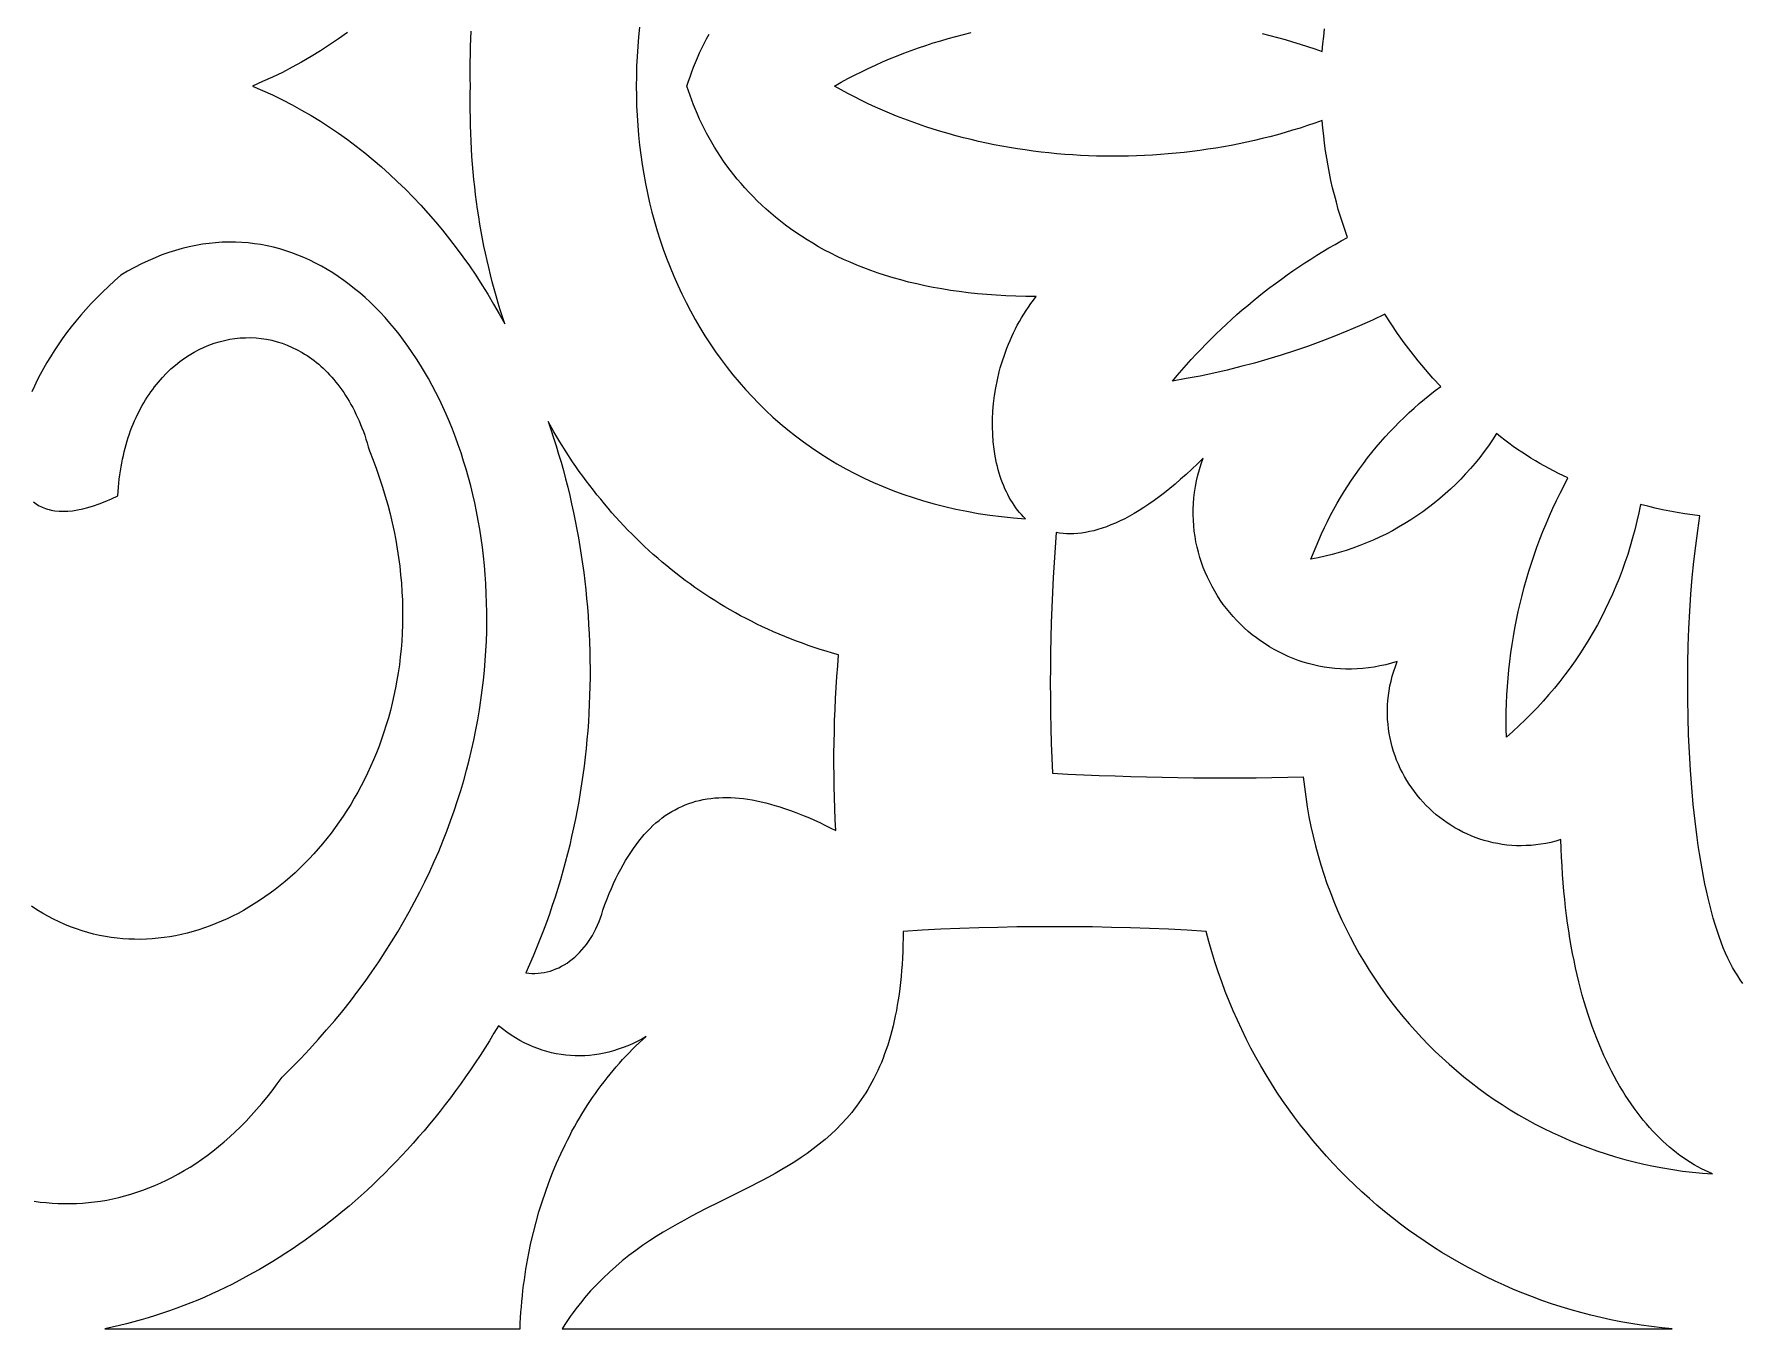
# Model space of a CAD drawing. Extents: x -4950 to -2150, y -1354 to 1346.
# Drawn here: x -3755.5 to -3550.2, y 871.6 to 1027.4 of the extents above; entities that cross this region are included whole.
import ezdxf

# ---------------------------------------------------------------- set-up
doc = ezdxf.new("R2010")
doc.units = 0
doc.layers.add('LAYER_1', color=18, linetype='CONTINUOUS')

msp = doc.modelspace()

# ---------------------------------------------------------------- linework, layer by layer
at = {"layer": 'LAYER_1'}
for points in [[(-3717.86, 1027.56), (-3718.93, 1026.8), (-3720.01, 1026.07), (-3721.11, 1025.36), (-3722.23, 1024.67), (-3723.36, 1024.01), (-3724.51, 1023.38), (-3725.68, 1022.77), (-3726.86, 1022.2), (-3728.06, 1021.65), (-3729.28, 1021.12), (-3728.06, 1020.6), (-3726.86, 1020.05), (-3725.68, 1019.47), (-3724.51, 1018.87), (-3723.36, 1018.23), (-3722.23, 1017.57), (-3721.11, 1016.89), (-3720.01, 1016.18), (-3718.93, 1015.44), (-3717.86, 1014.68), (-3716.81, 1013.9), (-3715.78, 1013.09), (-3714.76, 1012.25), (-3713.76, 1011.4), (-3712.78, 1010.52), (-3711.82, 1009.62), (-3710.88, 1008.7), (-3709.95, 1007.75), (-3709.04, 1006.79), (-3708.15, 1005.8), (-3707.28, 1004.79), (-3706.42, 1003.77), (-3705.59, 1002.72), (-3704.77, 1001.66), (-3703.97, 1000.58), (-3703.19, 999.48), (-3702.43, 998.36), (-3701.69, 997.22), (-3700.97, 996.07), (-3700.27, 994.9), (-3699.59, 993.72), (-3698.92, 992.52), (-3699.2, 993.35), (-3699.47, 994.19), (-3699.72, 995.02), (-3699.97, 995.87), (-3700.21, 996.71), (-3700.44, 997.56), (-3700.66, 998.42), (-3700.87, 999.28), (-3701.07, 1000.14), (-3701.26, 1001.01), (-3701.44, 1001.88), (-3701.61, 1002.76), (-3701.78, 1003.63), (-3701.93, 1004.52), (-3702.07, 1005.41), (-3702.21, 1006.3), (-3702.33, 1007.19), (-3702.45, 1008.09), (-3702.55, 1009), (-3702.65, 1009.9), (-3702.73, 1010.82), (-3702.81, 1011.73), (-3702.88, 1012.65), (-3702.94, 1013.58), (-3702.99, 1014.51), (-3703.02, 1015.44), (-3703.05, 1016.38), (-3703.07, 1017.32), (-3703.08, 1018.26), (-3703.08, 1019.21), (-3703.08, 1020.17), (-3703.06, 1021.12), (-3703.08, 1022.08), (-3703.08, 1023.03), (-3703.08, 1023.98), (-3703.07, 1024.93), (-3703.05, 1025.87), (-3703.02, 1026.81), (-3702.99, 1027.74)], [(-3682.73, 1028.21), (-3682.85, 1027.04), (-3682.95, 1025.86), (-3683.03, 1024.68), (-3683.08, 1023.5), (-3683.11, 1022.31), (-3683.12, 1021.12), (-3683.11, 1019.94), (-3683.08, 1018.75), (-3683.03, 1017.57), (-3682.95, 1016.39), (-3682.85, 1015.21), (-3682.73, 1014.03), (-3682.59, 1012.86), (-3682.42, 1011.7), (-3682.23, 1010.54), (-3682.01, 1009.38), (-3681.78, 1008.23), (-3681.52, 1007.09), (-3681.24, 1005.96), (-3680.93, 1004.83), (-3680.6, 1003.71), (-3680.25, 1002.6), (-3679.87, 1001.49), (-3679.48, 1000.4), (-3679.05, 999.32), (-3678.61, 998.24), (-3678.14, 997.18), (-3677.65, 996.13), (-3677.14, 995.09), (-3676.6, 994.07), (-3676.04, 993.06), (-3675.46, 992.06), (-3674.86, 991.07), (-3674.23, 990.1), (-3673.58, 989.15), (-3672.9, 988.21), (-3672.21, 987.28), (-3671.49, 986.38), (-3670.74, 985.49), (-3669.98, 984.61), (-3669.19, 983.76), (-3668.38, 982.92), (-3667.54, 982.11), (-3666.68, 981.31), (-3665.8, 980.53), (-3664.9, 979.78), (-3663.97, 979.04), (-3663.02, 978.32), (-3662.05, 977.63), (-3661.05, 976.96), (-3660.03, 976.32), (-3658.99, 975.69), (-3657.93, 975.09), (-3656.84, 974.52), (-3655.73, 973.97), (-3654.6, 973.45), (-3653.44, 972.95), (-3652.26, 972.48), (-3651.06, 972.03), (-3649.83, 971.62), (-3648.58, 971.23), (-3647.31, 970.87), (-3646.02, 970.54), (-3644.7, 970.24), (-3643.36, 969.97), (-3642, 969.72), (-3640.61, 969.52), (-3639.2, 969.34), (-3637.77, 969.19), (-3636.32, 969.08), (-3636.56, 969.32), (-3636.8, 969.58), (-3637.04, 969.84), (-3637.26, 970.12), (-3637.48, 970.4), (-3637.69, 970.7), (-3637.89, 971.01), (-3638.09, 971.32), (-3638.27, 971.65), (-3638.45, 971.98), (-3638.62, 972.33), (-3638.79, 972.68), (-3638.94, 973.04), (-3639.09, 973.41), (-3639.23, 973.78), (-3639.36, 974.17), (-3639.48, 974.56), (-3639.59, 974.95), (-3639.7, 975.36), (-3639.79, 975.76), (-3639.96, 976.6), (-3640.09, 977.46), (-3640.19, 978.34), (-3640.26, 979.23), (-3640.29, 980.14), (-3640.28, 981.07), (-3640.24, 982), (-3640.16, 982.94), (-3640.04, 983.89), (-3639.89, 984.84), (-3639.7, 985.8), (-3639.47, 986.75), (-3639.35, 987.23), (-3639.21, 987.71), (-3639.06, 988.18), (-3638.9, 988.65), (-3638.74, 989.12), (-3638.56, 989.59), (-3638.37, 990.06), (-3638.18, 990.52), (-3637.97, 990.98), (-3637.76, 991.44), (-3637.53, 991.9), (-3637.3, 992.35), (-3637.05, 992.8), (-3636.79, 993.24), (-3636.53, 993.68), (-3636.25, 994.11), (-3635.97, 994.54), (-3635.67, 994.96), (-3635.36, 995.38), (-3635.04, 995.79), (-3636.27, 995.8), (-3637.48, 995.83), (-3638.67, 995.88), (-3639.83, 995.95), (-3640.98, 996.03), (-3642.1, 996.13), (-3643.2, 996.25), (-3644.29, 996.39), (-3645.35, 996.54), (-3646.39, 996.71), (-3647.42, 996.9), (-3648.42, 997.1), (-3649.4, 997.32), (-3650.37, 997.55), (-3651.31, 997.8), (-3652.24, 998.06), (-3653.14, 998.33), (-3654.03, 998.62), (-3654.9, 998.93), (-3655.75, 999.24), (-3656.58, 999.57), (-3657.39, 999.92), (-3658.19, 1000.27), (-3658.97, 1000.63), (-3659.73, 1001.01), (-3660.47, 1001.4), (-3661.19, 1001.8), (-3661.9, 1002.21), (-3662.59, 1002.63), (-3663.26, 1003.06), (-3663.92, 1003.5), (-3664.56, 1003.95), (-3665.18, 1004.4), (-3665.78, 1004.87), (-3666.37, 1005.34), (-3666.95, 1005.82), (-3667.5, 1006.31), (-3668.04, 1006.81), (-3668.57, 1007.31), (-3669.08, 1007.82), (-3669.57, 1008.34), (-3670.05, 1008.86), (-3670.52, 1009.38), (-3670.97, 1009.92), (-3671.4, 1010.45), (-3671.82, 1010.99), (-3672.23, 1011.54), (-3672.62, 1012.09), (-3672.99, 1012.64), (-3673.35, 1013.2), (-3673.7, 1013.76), (-3674.04, 1014.32), (-3674.36, 1014.88), (-3674.66, 1015.45), (-3674.96, 1016.01), (-3675.24, 1016.58), (-3675.51, 1017.15), (-3675.76, 1017.72), (-3676, 1018.29), (-3676.23, 1018.86), (-3676.45, 1019.42), (-3676.65, 1019.99), (-3676.85, 1020.56), (-3677.03, 1021.12), (-3676.85, 1021.69), (-3676.65, 1022.25), (-3676.45, 1022.82), (-3676.23, 1023.39), (-3676, 1023.96), (-3675.76, 1024.53), (-3675.51, 1025.1), (-3675.24, 1025.67), (-3674.96, 1026.23), (-3674.66, 1026.8), (-3674.36, 1027.37)], [(-3550.04, 913.19), (-3550.37, 913.62), (-3550.68, 914.08), (-3550.99, 914.57), (-3551.29, 915.09), (-3551.59, 915.64), (-3551.87, 916.22), (-3552.14, 916.83), (-3552.41, 917.47), (-3552.67, 918.13), (-3552.92, 918.82), (-3553.16, 919.53), (-3553.39, 920.27), (-3553.62, 921.03), (-3553.83, 921.82), (-3554.04, 922.62), (-3554.24, 923.45), (-3554.43, 924.3), (-3554.62, 925.17), (-3554.79, 926.05), (-3554.96, 926.95), (-3555.12, 927.87), (-3555.27, 928.81), (-3555.42, 929.76), (-3555.55, 930.72), (-3555.8, 932.69), (-3556.02, 934.7), (-3556.21, 936.75), (-3556.36, 938.83), (-3556.49, 940.95), (-3556.58, 943.08), (-3556.65, 945.22), (-3556.68, 947.37), (-3556.69, 949.51), (-3556.67, 951.65), (-3556.62, 953.77), (-3556.54, 955.88), (-3556.43, 957.95), (-3556.3, 959.99), (-3556.14, 961.99), (-3555.95, 963.94), (-3555.73, 965.83), (-3555.49, 967.66), (-3555.22, 969.43), (-3556.13, 969.54), (-3557.04, 969.67), (-3557.94, 969.82), (-3558.84, 969.98), (-3559.73, 970.16), (-3560.62, 970.36), (-3561.49, 970.57), (-3562.37, 970.79), (-3562.57, 969.77), (-3562.8, 968.77), (-3563.04, 967.76), (-3563.31, 966.77), (-3563.59, 965.78), (-3563.9, 964.79), (-3564.23, 963.82), (-3564.58, 962.85), (-3564.94, 961.9), (-3565.33, 960.95), (-3565.74, 960), (-3566.16, 959.07), (-3566.61, 958.15), (-3567.07, 957.24), (-3567.55, 956.33), (-3568.05, 955.44), (-3568.57, 954.56), (-3569.11, 953.69), (-3569.67, 952.83), (-3570.24, 951.98), (-3570.84, 951.14), (-3571.45, 950.32), (-3572.08, 949.51), (-3572.72, 948.71), (-3573.38, 947.92), (-3574.06, 947.15), (-3574.76, 946.39), (-3575.47, 945.64), (-3576.2, 944.91), (-3576.95, 944.19), (-3577.71, 943.49), (-3578.49, 942.8), (-3578.51, 943.82), (-3578.52, 944.84), (-3578.5, 945.85), (-3578.48, 946.87), (-3578.43, 947.88), (-3578.37, 948.9), (-3578.29, 949.91), (-3578.2, 950.92), (-3578.08, 951.92), (-3577.96, 952.93), (-3577.81, 953.93), (-3577.65, 954.92), (-3577.47, 955.92), (-3577.28, 956.91), (-3577.07, 957.9), (-3576.85, 958.88), (-3576.61, 959.86), (-3576.35, 960.84), (-3576.07, 961.81), (-3575.79, 962.78), (-3575.48, 963.75), (-3575.16, 964.7), (-3574.82, 965.66), (-3574.47, 966.61), (-3574.1, 967.55), (-3573.72, 968.48), (-3573.32, 969.42), (-3572.9, 970.34), (-3572.47, 971.26), (-3572.03, 972.17), (-3571.56, 973.08), (-3571.09, 973.98), (-3572.23, 974.53), (-3573.36, 975.12), (-3574.47, 975.74), (-3575.01, 976.06), (-3575.56, 976.38), (-3576.09, 976.72), (-3576.62, 977.07), (-3577.15, 977.42), (-3577.67, 977.78), (-3578.18, 978.15), (-3578.69, 978.53), (-3579.19, 978.92), (-3579.68, 979.31), (-3580.16, 978.58), (-3580.65, 977.86), (-3581.17, 977.15), (-3581.7, 976.46), (-3582.25, 975.78), (-3582.81, 975.12), (-3583.39, 974.47), (-3583.98, 973.85), (-3584.59, 973.23), (-3585.22, 972.64), (-3585.86, 972.06), (-3586.51, 971.5), (-3587.18, 970.95), (-3587.86, 970.42), (-3588.55, 969.91), (-3589.26, 969.42), (-3589.98, 968.95), (-3590.71, 968.49), (-3591.45, 968.06), (-3592.2, 967.64), (-3592.96, 967.24), (-3593.74, 966.86), (-3594.52, 966.51), (-3595.32, 966.17), (-3596.12, 965.85), (-3596.94, 965.55), (-3597.76, 965.27), (-3598.59, 965.02), (-3599.43, 964.78), (-3600.27, 964.57), (-3601.13, 964.37), (-3601.99, 964.2), (-3601.69, 964.98), (-3601.38, 965.75), (-3601.06, 966.51), (-3600.72, 967.27), (-3600.37, 968.01), (-3600.01, 968.76), (-3599.63, 969.49), (-3599.24, 970.22), (-3598.84, 970.94), (-3598.43, 971.65), (-3598, 972.35), (-3597.56, 973.04), (-3597.11, 973.73), (-3596.65, 974.41), (-3596.17, 975.08), (-3595.68, 975.74), (-3595.19, 976.39), (-3594.68, 977.04), (-3594.15, 977.67), (-3593.62, 978.3), (-3593.08, 978.91), (-3592.52, 979.52), (-3591.95, 980.11), (-3591.38, 980.7), (-3590.79, 981.27), (-3590.19, 981.84), (-3589.58, 982.39), (-3588.96, 982.94), (-3588.33, 983.47), (-3587.69, 983.99), (-3587.04, 984.5), (-3586.38, 985), (-3587.32, 986), (-3588.23, 987.03), (-3589.11, 988.08), (-3589.96, 989.15), (-3590.79, 990.25), (-3591.58, 991.37), (-3592.35, 992.51), (-3593.09, 993.68), (-3594.61, 992.96), (-3596.15, 992.28), (-3597.69, 991.62), (-3599.25, 990.99), (-3600.82, 990.39), (-3602.39, 989.81), (-3603.98, 989.27), (-3605.58, 988.75), (-3607.18, 988.26), (-3608.8, 987.8), (-3610.42, 987.37), (-3612.05, 986.96), (-3613.69, 986.59), (-3615.33, 986.24), (-3616.98, 985.93), (-3618.64, 985.64), (-3618.09, 986.3), (-3617.53, 986.95), (-3616.96, 987.59), (-3616.39, 988.23), (-3615.8, 988.86), (-3615.21, 989.48), (-3614.62, 990.09), (-3614.01, 990.7), (-3613.4, 991.3), (-3612.79, 991.89), (-3612.16, 992.48), (-3611.53, 993.06), (-3610.89, 993.63), (-3610.25, 994.19), (-3609.6, 994.74), (-3608.94, 995.29), (-3608.27, 995.83), (-3607.6, 996.36), (-3606.93, 996.88), (-3606.24, 997.39), (-3605.55, 997.9), (-3604.86, 998.4), (-3604.16, 998.89), (-3603.45, 999.37), (-3602.74, 999.84), (-3602.02, 1000.31), (-3601.29, 1000.76), (-3600.56, 1001.21), (-3599.83, 1001.65), (-3599.09, 1002.08), (-3598.34, 1002.5), (-3597.59, 1002.92), (-3597.89, 1003.75), (-3598.17, 1004.59), (-3598.44, 1005.44), (-3598.7, 1006.29), (-3598.94, 1007.15), (-3599.17, 1008.02), (-3599.39, 1008.89), (-3599.59, 1009.77), (-3599.77, 1010.65), (-3599.94, 1011.54), (-3600.09, 1012.44), (-3600.23, 1013.34), (-3600.35, 1014.24), (-3600.46, 1015.15), (-3600.55, 1016.06), (-3600.63, 1016.98), (-3601.51, 1016.67), (-3602.4, 1016.36), (-3603.3, 1016.07), (-3604.2, 1015.8), (-3605.11, 1015.53), (-3606.02, 1015.27), (-3606.93, 1015.03), (-3607.85, 1014.8), (-3608.78, 1014.58), (-3609.7, 1014.37), (-3610.64, 1014.18), (-3611.57, 1013.99), (-3612.51, 1013.82), (-3613.45, 1013.66), (-3614.39, 1013.51), (-3615.34, 1013.38), (-3616.29, 1013.25), (-3617.24, 1013.14), (-3618.19, 1013.04), (-3619.15, 1012.95), (-3620.1, 1012.88), (-3621.06, 1012.81), (-3622.02, 1012.76), (-3622.98, 1012.72), (-3623.94, 1012.69), (-3624.89, 1012.68), (-3625.85, 1012.67), (-3626.81, 1012.68), (-3627.77, 1012.7), (-3628.73, 1012.73), (-3629.69, 1012.78), (-3630.64, 1012.83), (-3631.6, 1012.9), (-3632.55, 1012.98), (-3633.5, 1013.08), (-3634.45, 1013.18), (-3635.4, 1013.3), (-3636.34, 1013.43), (-3637.29, 1013.57), (-3638.23, 1013.73), (-3639.16, 1013.89), (-3640.09, 1014.07), (-3641.02, 1014.26), (-3641.95, 1014.47), (-3642.87, 1014.68), (-3643.79, 1014.91), (-3644.7, 1015.15), (-3645.61, 1015.4), (-3646.51, 1015.67), (-3647.41, 1015.94), (-3648.3, 1016.23), (-3649.19, 1016.53), (-3650.07, 1016.85), (-3650.94, 1017.17), (-3651.81, 1017.51), (-3652.67, 1017.86), (-3653.53, 1018.23), (-3654.37, 1018.6), (-3655.22, 1018.99), (-3656.05, 1019.39), (-3656.87, 1019.81), (-3657.69, 1020.23), (-3658.5, 1020.67), (-3659.3, 1021.12), (-3658.5, 1021.57), (-3657.69, 1022.01), (-3656.87, 1022.44), (-3656.05, 1022.85), (-3655.22, 1023.25), (-3654.37, 1023.64), (-3653.53, 1024.02), (-3652.67, 1024.38), (-3651.81, 1024.73), (-3650.94, 1025.07), (-3650.07, 1025.4), (-3649.19, 1025.71), (-3648.3, 1026.01), (-3647.41, 1026.3), (-3646.51, 1026.58), (-3645.61, 1026.85), (-3644.7, 1027.1), (-3643.79, 1027.34), (-3642.87, 1027.57)], [(-3607.85, 1027.45), (-3606.93, 1027.22), (-3606.02, 1026.97), (-3605.11, 1026.72), (-3604.2, 1026.45), (-3603.3, 1026.17), (-3602.4, 1025.88), (-3601.51, 1025.58), (-3600.63, 1025.27), (-3600.55, 1026.18), (-3600.46, 1027.1), (-3600.35, 1028.01)], [(-3755.54, 886.97), (-3754.81, 886.88), (-3754.09, 886.81), (-3753.36, 886.75), (-3752.63, 886.71), (-3751.91, 886.7), (-3751.18, 886.7), (-3750.45, 886.72), (-3749.72, 886.76), (-3748.99, 886.82), (-3748.26, 886.91), (-3747.53, 887.01), (-3746.8, 887.13), (-3746.07, 887.28), (-3745.34, 887.44), (-3744.62, 887.62), (-3743.89, 887.83), (-3743.17, 888.06), (-3742.45, 888.31), (-3741.73, 888.58), (-3741.01, 888.87), (-3740.3, 889.18), (-3739.59, 889.52), (-3738.88, 889.88), (-3738.18, 890.26), (-3737.48, 890.66), (-3736.78, 891.08), (-3736.08, 891.53), (-3735.39, 892), (-3734.71, 892.5), (-3734.03, 893.01), (-3733.35, 893.55), (-3732.68, 894.12), (-3732.01, 894.71), (-3731.35, 895.32), (-3730.7, 895.95), (-3730.05, 896.61), (-3729.41, 897.3), (-3728.77, 898.01), (-3728.14, 898.74), (-3727.52, 899.5), (-3726.9, 900.28), (-3726.29, 901.09), (-3725.69, 901.92), (-3724.56, 903.04), (-3723.47, 904.16), (-3722.4, 905.29), (-3721.36, 906.43), (-3720.36, 907.58), (-3719.38, 908.73), (-3718.42, 909.89), (-3717.5, 911.06), (-3716.61, 912.23), (-3715.74, 913.41), (-3714.9, 914.59), (-3714.09, 915.78), (-3713.3, 916.97), (-3712.54, 918.17), (-3711.81, 919.37), (-3711.1, 920.57), (-3710.42, 921.78), (-3709.77, 922.98), (-3709.14, 924.2), (-3708.54, 925.41), (-3707.96, 926.63), (-3707.41, 927.84), (-3706.88, 929.06), (-3706.38, 930.28), (-3705.9, 931.5), (-3705.45, 932.72), (-3705.02, 933.95), (-3704.61, 935.17), (-3704.23, 936.38), (-3703.87, 937.6), (-3703.53, 938.82), (-3703.22, 940.03), (-3702.93, 941.25), (-3702.66, 942.46), (-3702.41, 943.67), (-3702.19, 944.87), (-3701.98, 946.07), (-3701.8, 947.27), (-3701.64, 948.46), (-3701.5, 949.65), (-3701.38, 950.84), (-3701.29, 952.02), (-3701.21, 953.19), (-3701.15, 954.36), (-3701.11, 955.52), (-3701.1, 956.68), (-3701.1, 957.83), (-3701.12, 958.97), (-3701.16, 960.1), (-3701.22, 961.23), (-3701.29, 962.35), (-3701.39, 963.46), (-3701.5, 964.56), (-3701.63, 965.66), (-3701.78, 966.74), (-3701.95, 967.81), (-3702.13, 968.88), (-3702.33, 969.93), (-3702.55, 970.97), (-3702.78, 972.01), (-3703.03, 973.03), (-3703.3, 974.04), (-3703.58, 975.03), (-3703.88, 976.02), (-3704.19, 976.99), (-3704.52, 977.95), (-3704.86, 978.9), (-3705.22, 979.83), (-3705.59, 980.75), (-3705.98, 981.65), (-3706.38, 982.54), (-3706.79, 983.42), (-3707.22, 984.27), (-3707.66, 985.12), (-3708.12, 985.95), (-3708.58, 986.76), (-3709.06, 987.55), (-3709.56, 988.33), (-3710.06, 989.09), (-3710.58, 989.83), (-3711.11, 990.56), (-3711.65, 991.27), (-3712.2, 991.95), (-3712.76, 992.62), (-3713.33, 993.27), (-3713.92, 993.91), (-3714.51, 994.52), (-3715.12, 995.11), (-3715.73, 995.68), (-3716.36, 996.23), (-3716.99, 996.75), (-3717.64, 997.26), (-3718.29, 997.74), (-3718.95, 998.21), (-3719.62, 998.65), (-3720.3, 999.06), (-3720.98, 999.46), (-3721.68, 999.83), (-3722.38, 1000.17), (-3723.09, 1000.5), (-3723.81, 1000.79), (-3724.53, 1001.07), (-3725.27, 1001.31), (-3726, 1001.54), (-3726.75, 1001.73), (-3727.5, 1001.9), (-3728.25, 1002.05), (-3729.02, 1002.16), (-3729.78, 1002.25), (-3730.56, 1002.31), (-3731.33, 1002.35), (-3732.12, 1002.36), (-3732.9, 1002.33), (-3733.7, 1002.28), (-3734.49, 1002.2), (-3735.29, 1002.09), (-3736.1, 1001.95), (-3736.9, 1001.78), (-3737.71, 1001.58), (-3738.53, 1001.35), (-3739.34, 1001.09), (-3740.16, 1000.8), (-3740.98, 1000.47), (-3741.81, 1000.11), (-3742.63, 999.72), (-3743.46, 999.3), (-3744.29, 998.85), (-3745.12, 998.36), (-3745.87, 997.69), (-3746.6, 997.02), (-3747.31, 996.34), (-3747.99, 995.66), (-3748.66, 994.96), (-3749.3, 994.26), (-3749.91, 993.56), (-3750.5, 992.85), (-3751.07, 992.14), (-3751.62, 991.43), (-3752.14, 990.71), (-3752.64, 989.99), (-3753.12, 989.28), (-3753.57, 988.56), (-3754, 987.85), (-3754.41, 987.14), (-3754.79, 986.43), (-3755.15, 985.73), (-3755.48, 985.03), (-3755.79, 984.33)], [(-3755.61, 971.11), (-3755.45, 970.98), (-3755.28, 970.86), (-3755.11, 970.75), (-3754.93, 970.64), (-3754.74, 970.55), (-3754.55, 970.46), (-3754.35, 970.37), (-3754.14, 970.3), (-3753.93, 970.23), (-3753.71, 970.17), (-3753.49, 970.12), (-3753.26, 970.07), (-3753.02, 970.03), (-3752.53, 969.99), (-3752.01, 969.97), (-3751.47, 969.99), (-3750.9, 970.04), (-3750.31, 970.13), (-3749.69, 970.26), (-3749.05, 970.42), (-3748.38, 970.63), (-3747.69, 970.87), (-3746.97, 971.15), (-3746.23, 971.47), (-3745.46, 971.83), (-3745.43, 972.35), (-3745.39, 972.86), (-3745.34, 973.36), (-3745.29, 973.85), (-3745.23, 974.34), (-3745.16, 974.82), (-3745.08, 975.3), (-3744.99, 975.77), (-3744.9, 976.23), (-3744.8, 976.68), (-3744.7, 977.13), (-3744.58, 977.57), (-3744.46, 978.01), (-3744.34, 978.43), (-3744.2, 978.86), (-3744.06, 979.27), (-3743.92, 979.68), (-3743.77, 980.08), (-3743.61, 980.47), (-3743.44, 980.86), (-3743.27, 981.24), (-3743.1, 981.61), (-3742.91, 981.97), (-3742.73, 982.33), (-3742.53, 982.68), (-3742.34, 983.03), (-3742.13, 983.36), (-3741.92, 983.69), (-3741.71, 984.02), (-3741.49, 984.33), (-3741.27, 984.64), (-3741.04, 984.94), (-3740.57, 985.52), (-3740.09, 986.08), (-3739.59, 986.6), (-3739.07, 987.09), (-3738.54, 987.55), (-3737.99, 987.99), (-3737.44, 988.39), (-3736.87, 988.77), (-3736.29, 989.11), (-3735.7, 989.42), (-3735.1, 989.71), (-3734.5, 989.96), (-3733.88, 990.18), (-3733.27, 990.37), (-3732.64, 990.53), (-3732.01, 990.66), (-3731.38, 990.76), (-3730.75, 990.82), (-3730.11, 990.85), (-3729.48, 990.86), (-3728.84, 990.82), (-3728.21, 990.76), (-3727.58, 990.66), (-3726.95, 990.54), (-3726.32, 990.37), (-3725.7, 990.18), (-3725.09, 989.95), (-3724.48, 989.69), (-3723.88, 989.4), (-3723.29, 989.07), (-3723, 988.89), (-3722.71, 988.71), (-3722.43, 988.51), (-3722.14, 988.31), (-3721.86, 988.1), (-3721.58, 987.88), (-3721.31, 987.65), (-3721.04, 987.42), (-3720.77, 987.17), (-3720.5, 986.92), (-3720.24, 986.66), (-3719.99, 986.39), (-3719.73, 986.11), (-3719.48, 985.82), (-3719.24, 985.52), (-3718.99, 985.22), (-3718.76, 984.9), (-3718.52, 984.58), (-3718.29, 984.25), (-3718.07, 983.9), (-3717.85, 983.55), (-3717.64, 983.2), (-3717.43, 982.83), (-3717.22, 982.45), (-3717.02, 982.07), (-3716.83, 981.67), (-3716.64, 981.27), (-3716.46, 980.85), (-3716.28, 980.43), (-3716.11, 980), (-3715.94, 979.56), (-3715.78, 979.11), (-3715.63, 978.66), (-3715.48, 978.19), (-3715.34, 977.71), (-3715.2, 977.23), (-3714.77, 976.13), (-3714.37, 975.04), (-3713.99, 973.96), (-3713.64, 972.88), (-3713.31, 971.8), (-3713.01, 970.73), (-3712.73, 969.66), (-3712.48, 968.6), (-3712.25, 967.54), (-3712.05, 966.49), (-3711.86, 965.44), (-3711.71, 964.4), (-3711.57, 963.37), (-3711.46, 962.34), (-3711.37, 961.32), (-3711.3, 960.3), (-3711.25, 959.29), (-3711.22, 958.29), (-3711.22, 957.3), (-3711.23, 956.31), (-3711.27, 955.33), (-3711.33, 954.36), (-3711.4, 953.4), (-3711.5, 952.45), (-3711.61, 951.5), (-3711.75, 950.56), (-3711.9, 949.64), (-3712.07, 948.72), (-3712.26, 947.81), (-3712.46, 946.91), (-3712.69, 946.02), (-3712.93, 945.14), (-3713.18, 944.27), (-3713.46, 943.41), (-3713.75, 942.56), (-3714.05, 941.73), (-3714.37, 940.9), (-3714.71, 940.08), (-3715.06, 939.28), (-3715.43, 938.49), (-3715.81, 937.71), (-3716.2, 936.94), (-3716.61, 936.19), (-3717.03, 935.45), (-3717.46, 934.72), (-3717.91, 934), (-3718.37, 933.3), (-3718.84, 932.61), (-3719.32, 931.93), (-3719.82, 931.27), (-3720.32, 930.62), (-3720.84, 929.99), (-3721.37, 929.37), (-3721.91, 928.76), (-3722.45, 928.18), (-3723.01, 927.6), (-3723.58, 927.04), (-3724.15, 926.5), (-3724.74, 925.97), (-3725.33, 925.46), (-3725.93, 924.97), (-3726.54, 924.49), (-3727.16, 924.02), (-3727.78, 923.58), (-3728.41, 923.15), (-3729.05, 922.74), (-3729.7, 922.35), (-3730.35, 921.97), (-3731, 921.61), (-3731.66, 921.27), (-3732.33, 920.95), (-3733, 920.65), (-3733.68, 920.37), (-3734.36, 920.1), (-3735.04, 919.86), (-3735.73, 919.63), (-3736.42, 919.42), (-3737.11, 919.24), (-3737.81, 919.07), (-3738.51, 918.92), (-3739.21, 918.8), (-3739.91, 918.69), (-3740.61, 918.61), (-3741.32, 918.55), (-3742.03, 918.51), (-3742.73, 918.48), (-3743.44, 918.49), (-3744.15, 918.51), (-3744.85, 918.56), (-3745.56, 918.62), (-3746.26, 918.71), (-3746.96, 918.83), (-3747.67, 918.96), (-3748.37, 919.12), (-3749.06, 919.31), (-3749.76, 919.52), (-3750.45, 919.75), (-3751.14, 920), (-3751.83, 920.28), (-3752.51, 920.58), (-3753.19, 920.91), (-3753.86, 921.27), (-3754.53, 921.64), (-3755.19, 922.05), (-3755.85, 922.48)]]:
    msp.add_lwpolyline(points, dxfattribs=at)
for points in [[(-3693.73, 980.76), (-3693.4, 979.8), (-3693.08, 978.82), (-3692.76, 977.84), (-3692.46, 976.86), (-3692.17, 975.87), (-3691.89, 974.88), (-3691.63, 973.88), (-3691.37, 972.88), (-3691.13, 971.87), (-3690.89, 970.85), (-3690.67, 969.84), (-3690.46, 968.82), (-3690.26, 967.79), (-3690.07, 966.77), (-3689.9, 965.73), (-3689.73, 964.7), (-3689.58, 963.66), (-3689.44, 962.62), (-3689.31, 961.58), (-3689.19, 960.53), (-3689.09, 959.48), (-3689, 958.43), (-3688.91, 957.38), (-3688.85, 956.32), (-3688.79, 955.27), (-3688.74, 954.21), (-3688.71, 953.15), (-3688.69, 952.09), (-3688.68, 951.03), (-3688.68, 949.96), (-3688.7, 948.9), (-3688.73, 947.83), (-3688.77, 946.77), (-3688.82, 945.7), (-3688.88, 944.64), (-3688.96, 943.57), (-3689.05, 942.51), (-3689.16, 941.44), (-3689.27, 940.38), (-3689.4, 939.32), (-3689.54, 938.25), (-3689.69, 937.19), (-3689.86, 936.13), (-3690.04, 935.07), (-3690.23, 934.02), (-3690.44, 932.96), (-3690.66, 931.91), (-3690.89, 930.86), (-3691.13, 929.81), (-3691.39, 928.76), (-3691.66, 927.72), (-3691.95, 926.68), (-3692.25, 925.64), (-3692.56, 924.6), (-3692.88, 923.57), (-3693.22, 922.54), (-3693.57, 921.52), (-3693.93, 920.5), (-3694.31, 919.48), (-3694.7, 918.47), (-3695.11, 917.46), (-3695.53, 916.45), (-3695.96, 915.45), (-3696.41, 914.46), (-3696.04, 914.41), (-3695.67, 914.39), (-3695.3, 914.39), (-3694.93, 914.4), (-3694.57, 914.44), (-3694.21, 914.5), (-3693.85, 914.58), (-3693.49, 914.67), (-3693.14, 914.78), (-3692.79, 914.92), (-3692.45, 915.07), (-3692.11, 915.24), (-3691.78, 915.42), (-3691.45, 915.63), (-3691.14, 915.85), (-3690.82, 916.09), (-3690.52, 916.35), (-3690.22, 916.62), (-3689.93, 916.91), (-3689.65, 917.21), (-3689.38, 917.53), (-3689.12, 917.86), (-3688.87, 918.21), (-3688.63, 918.58), (-3688.4, 918.96), (-3688.18, 919.35), (-3687.98, 919.76), (-3687.78, 920.18), (-3687.6, 920.62), (-3687.44, 921.07), (-3687.28, 921.53), (-3687.14, 922), (-3686.89, 922.68), (-3686.64, 923.34), (-3686.38, 923.98), (-3686.11, 924.61), (-3685.84, 925.21), (-3685.56, 925.8), (-3685.28, 926.37), (-3684.99, 926.92), (-3684.7, 927.45), (-3684.4, 927.97), (-3684.1, 928.46), (-3683.79, 928.94), (-3683.47, 929.41), (-3683.15, 929.85), (-3682.83, 930.28), (-3682.5, 930.69), (-3682.16, 931.08), (-3681.81, 931.46), (-3681.46, 931.82), (-3681.11, 932.16), (-3680.75, 932.48), (-3680.38, 932.79), (-3680.01, 933.08), (-3679.63, 933.36), (-3679.25, 933.61), (-3678.85, 933.85), (-3678.46, 934.08), (-3678.05, 934.29), (-3677.64, 934.48), (-3677.23, 934.66), (-3676.81, 934.82), (-3676.38, 934.96), (-3675.94, 935.09), (-3675.5, 935.2), (-3675.06, 935.3), (-3674.6, 935.38), (-3674.14, 935.44), (-3673.68, 935.49), (-3673.2, 935.52), (-3672.72, 935.54), (-3672.24, 935.55), (-3671.74, 935.53), (-3671.24, 935.51), (-3670.74, 935.46), (-3670.22, 935.41), (-3669.7, 935.34), (-3669.18, 935.25), (-3668.64, 935.15), (-3668.1, 935.03), (-3667.55, 934.9), (-3667, 934.75), (-3666.44, 934.59), (-3665.87, 934.42), (-3665.29, 934.23), (-3664.71, 934.03), (-3664.12, 933.81), (-3663.52, 933.58), (-3662.92, 933.34), (-3662.31, 933.08), (-3661.69, 932.81), (-3661.06, 932.52), (-3660.43, 932.22), (-3659.79, 931.91), (-3659.14, 931.58), (-3659.2, 932.9), (-3659.25, 934.22), (-3659.3, 935.54), (-3659.33, 936.87), (-3659.34, 938.19), (-3659.35, 939.51), (-3659.35, 940.83), (-3659.33, 942.16), (-3659.3, 943.48), (-3659.27, 944.8), (-3659.22, 946.12), (-3659.15, 947.44), (-3659.08, 948.76), (-3659, 950.08), (-3658.9, 951.39), (-3658.79, 952.71), (-3659.54, 952.92), (-3660.27, 953.14), (-3661, 953.36), (-3661.72, 953.6), (-3662.44, 953.84), (-3663.15, 954.09), (-3663.86, 954.35), (-3664.56, 954.62), (-3665.25, 954.9), (-3665.93, 955.19), (-3666.61, 955.48), (-3667.29, 955.78), (-3667.96, 956.09), (-3668.62, 956.41), (-3669.27, 956.74), (-3669.92, 957.07), (-3670.57, 957.41), (-3671.2, 957.76), (-3671.83, 958.12), (-3672.46, 958.48), (-3673.07, 958.85), (-3673.69, 959.23), (-3674.29, 959.62), (-3674.89, 960.01), (-3675.48, 960.41), (-3676.07, 960.82), (-3676.65, 961.23), (-3677.23, 961.65), (-3677.8, 962.08), (-3678.36, 962.52), (-3678.91, 962.96), (-3679.46, 963.41), (-3680.01, 963.86), (-3680.54, 964.32), (-3681.07, 964.79), (-3681.6, 965.26), (-3682.12, 965.74), (-3682.63, 966.23), (-3683.13, 966.72), (-3683.63, 967.22), (-3684.13, 967.72), (-3684.61, 968.23), (-3685.09, 968.75), (-3685.57, 969.27), (-3686.04, 969.79), (-3686.5, 970.33), (-3686.95, 970.86), (-3687.4, 971.41), (-3687.85, 971.96), (-3688.28, 972.51), (-3688.71, 973.07), (-3689.14, 973.63), (-3689.55, 974.2), (-3689.97, 974.77), (-3690.37, 975.35), (-3690.77, 975.94), (-3691.55, 977.12), (-3692.3, 978.31), (-3693.03, 979.53)], [(-3614.94, 976.37), (-3615.63, 975.69), (-3616.32, 975.04), (-3616.99, 974.41), (-3617.66, 973.82), (-3618.31, 973.25), (-3618.96, 972.72), (-3619.6, 972.21), (-3620.23, 971.72), (-3620.85, 971.27), (-3621.47, 970.84), (-3622.07, 970.44), (-3622.66, 970.06), (-3623.25, 969.71), (-3623.83, 969.39), (-3624.39, 969.08), (-3624.95, 968.81), (-3625.5, 968.56), (-3626.04, 968.33), (-3626.57, 968.12), (-3627.1, 967.94), (-3627.61, 967.78), (-3628.11, 967.64), (-3628.61, 967.53), (-3629.09, 967.44), (-3629.57, 967.36), (-3630.03, 967.31), (-3630.49, 967.28), (-3630.94, 967.27), (-3631.37, 967.28), (-3631.8, 967.31), (-3632.22, 967.35), (-3632.63, 967.42), (-3632.76, 965.61), (-3632.88, 963.81), (-3632.99, 962), (-3633.08, 960.19), (-3633.16, 958.38), (-3633.22, 956.57), (-3633.27, 954.76), (-3633.31, 952.95), (-3633.33, 951.14), (-3633.34, 949.33), (-3633.33, 947.52), (-3633.31, 945.71), (-3633.28, 943.9), (-3633.23, 942.09), (-3633.17, 940.28), (-3633.09, 938.47), (-3631.21, 938.37), (-3629.32, 938.28), (-3627.44, 938.21), (-3625.55, 938.14), (-3623.67, 938.08), (-3621.78, 938.02), (-3619.89, 937.98), (-3618, 937.95), (-3616.12, 937.93), (-3614.23, 937.92), (-3612.34, 937.91), (-3610.45, 937.92), (-3608.57, 937.93), (-3606.68, 937.96), (-3604.79, 937.99), (-3602.91, 938.04), (-3602.78, 936.82), (-3602.62, 935.62), (-3602.44, 934.42), (-3602.23, 933.23), (-3602, 932.06), (-3601.74, 930.89), (-3601.45, 929.73), (-3601.14, 928.58), (-3600.81, 927.45), (-3600.45, 926.32), (-3600.07, 925.21), (-3599.66, 924.11), (-3599.23, 923.02), (-3598.78, 921.94), (-3598.3, 920.88), (-3597.81, 919.83), (-3597.29, 918.79), (-3596.74, 917.77), (-3596.18, 916.75), (-3595.6, 915.76), (-3594.99, 914.78), (-3594.37, 913.81), (-3593.72, 912.86), (-3593.05, 911.92), (-3592.37, 911), (-3591.66, 910.09), (-3590.94, 909.2), (-3590.2, 908.33), (-3589.44, 907.47), (-3588.66, 906.63), (-3587.86, 905.81), (-3587.05, 905), (-3586.22, 904.22), (-3585.37, 903.45), (-3584.5, 902.7), (-3583.62, 901.96), (-3582.73, 901.25), (-3581.82, 900.56), (-3580.89, 899.88), (-3579.95, 899.23), (-3578.99, 898.6), (-3578.02, 897.98), (-3577.04, 897.39), (-3576.04, 896.82), (-3575.03, 896.27), (-3574, 895.74), (-3572.97, 895.24), (-3571.92, 894.75), (-3570.86, 894.29), (-3569.78, 893.85), (-3568.7, 893.44), (-3567.61, 893.04), (-3566.5, 892.67), (-3565.38, 892.33), (-3564.26, 892.01), (-3563.12, 891.71), (-3561.97, 891.44), (-3560.82, 891.2), (-3559.66, 890.98), (-3558.48, 890.78), (-3557.3, 890.61), (-3556.12, 890.47), (-3554.92, 890.35), (-3553.72, 890.27), (-3554.16, 890.46), (-3554.6, 890.67), (-3555.04, 890.89), (-3555.48, 891.12), (-3555.91, 891.37), (-3556.35, 891.63), (-3556.78, 891.91), (-3557.2, 892.2), (-3557.62, 892.5), (-3558.04, 892.82), (-3558.46, 893.15), (-3558.87, 893.49), (-3559.28, 893.85), (-3559.69, 894.22), (-3560.09, 894.6), (-3560.49, 895), (-3560.88, 895.41), (-3561.27, 895.84), (-3561.65, 896.28), (-3562.03, 896.73), (-3562.4, 897.2), (-3562.77, 897.68), (-3563.14, 898.18), (-3563.5, 898.68), (-3563.85, 899.21), (-3564.2, 899.74), (-3564.54, 900.29), (-3564.88, 900.86), (-3565.21, 901.43), (-3565.53, 902.03), (-3565.85, 902.63), (-3566.16, 903.25), (-3566.47, 903.88), (-3566.77, 904.53), (-3567.06, 905.19), (-3567.35, 905.87), (-3567.62, 906.56), (-3567.89, 907.26), (-3568.16, 907.98), (-3568.41, 908.71), (-3568.66, 909.45), (-3568.9, 910.21), (-3569.13, 910.98), (-3569.36, 911.77), (-3569.58, 912.57), (-3569.78, 913.39), (-3569.98, 914.22), (-3570.17, 915.06), (-3570.36, 915.92), (-3570.53, 916.79), (-3570.69, 917.67), (-3570.85, 918.57), (-3570.99, 919.49), (-3571.13, 920.42), (-3571.25, 921.36), (-3571.37, 922.31), (-3571.48, 923.29), (-3571.57, 924.27), (-3571.66, 925.27), (-3571.74, 926.28), (-3571.8, 927.31), (-3571.86, 928.35), (-3571.9, 929.41), (-3571.94, 930.48), (-3572.54, 930.3), (-3573.14, 930.15), (-3573.75, 930.03), (-3574.34, 929.93), (-3574.94, 929.85), (-3575.53, 929.79), (-3576.12, 929.76), (-3576.7, 929.74), (-3577.28, 929.75), (-3577.85, 929.78), (-3578.42, 929.83), (-3578.99, 929.9), (-3579.54, 930), (-3580.09, 930.11), (-3580.64, 930.24), (-3581.17, 930.38), (-3581.7, 930.55), (-3582.23, 930.74), (-3582.74, 930.94), (-3583.24, 931.16), (-3583.74, 931.39), (-3584.23, 931.65), (-3584.7, 931.91), (-3585.17, 932.2), (-3585.63, 932.5), (-3586.07, 932.81), (-3586.51, 933.14), (-3586.93, 933.48), (-3587.35, 933.84), (-3587.75, 934.21), (-3588.13, 934.59), (-3588.51, 934.99), (-3588.87, 935.4), (-3589.22, 935.81), (-3589.55, 936.25), (-3589.87, 936.69), (-3590.18, 937.14), (-3590.47, 937.6), (-3590.74, 938.07), (-3591, 938.55), (-3591.25, 939.04), (-3591.47, 939.54), (-3591.69, 940.05), (-3591.88, 940.57), (-3592.05, 941.09), (-3592.21, 941.62), (-3592.35, 942.15), (-3592.47, 942.7), (-3592.58, 943.24), (-3592.66, 943.8), (-3592.72, 944.36), (-3592.77, 944.92), (-3592.79, 945.49), (-3592.8, 946.06), (-3592.78, 946.64), (-3592.74, 947.22), (-3592.68, 947.8), (-3592.59, 948.38), (-3592.49, 948.97), (-3592.36, 949.55), (-3592.21, 950.14), (-3592.03, 950.73), (-3591.83, 951.32), (-3591.61, 951.91), (-3592.31, 951.7), (-3593, 951.52), (-3593.7, 951.37), (-3594.39, 951.24), (-3595.08, 951.14), (-3595.76, 951.06), (-3596.44, 951.01), (-3597.12, 950.99), (-3597.79, 950.99), (-3598.45, 951.02), (-3599.11, 951.06), (-3599.77, 951.14), (-3600.41, 951.23), (-3601.05, 951.35), (-3601.69, 951.49), (-3602.31, 951.65), (-3602.93, 951.83), (-3603.54, 952.04), (-3604.13, 952.26), (-3604.72, 952.51), (-3605.3, 952.77), (-3605.87, 953.05), (-3606.43, 953.35), (-3606.98, 953.67), (-3607.51, 954.01), (-3608.04, 954.37), (-3608.55, 954.74), (-3609.05, 955.13), (-3609.53, 955.53), (-3610.01, 955.95), (-3610.46, 956.39), (-3610.91, 956.83), (-3611.33, 957.3), (-3611.75, 957.78), (-3612.14, 958.27), (-3612.53, 958.77), (-3612.89, 959.29), (-3613.24, 959.82), (-3613.57, 960.36), (-3613.88, 960.91), (-3614.17, 961.47), (-3614.45, 962.04), (-3614.71, 962.63), (-3614.94, 963.22), (-3615.16, 963.82), (-3615.36, 964.43), (-3615.53, 965.05), (-3615.69, 965.67), (-3615.82, 966.3), (-3615.93, 966.94), (-3616.02, 967.59), (-3616.09, 968.24), (-3616.13, 968.9), (-3616.15, 969.56), (-3616.14, 970.23), (-3616.11, 970.9), (-3616.06, 971.58), (-3615.98, 972.25), (-3615.87, 972.94), (-3615.74, 973.62), (-3615.58, 974.31), (-3615.4, 974.99), (-3615.18, 975.68)], [(-3614.58, 919.44), (-3616.86, 919.57), (-3619.14, 919.69), (-3621.42, 919.78), (-3623.69, 919.86), (-3625.97, 919.92), (-3628.25, 919.97), (-3630.53, 919.99), (-3632.81, 920), (-3635.09, 919.99), (-3637.37, 919.97), (-3639.65, 919.92), (-3641.93, 919.86), (-3644.21, 919.78), (-3646.49, 919.69), (-3648.76, 919.57), (-3651.04, 919.44), (-3651.04, 918.62), (-3651.06, 917.81), (-3651.08, 917.01), (-3651.12, 916.24), (-3651.16, 915.47), (-3651.22, 914.73), (-3651.28, 914), (-3651.35, 913.28), (-3651.43, 912.58), (-3651.52, 911.89), (-3651.62, 911.22), (-3651.73, 910.56), (-3651.84, 909.92), (-3651.97, 909.28), (-3652.1, 908.67), (-3652.24, 908.06), (-3652.39, 907.47), (-3652.55, 906.89), (-3652.71, 906.33), (-3652.89, 905.77), (-3653.07, 905.23), (-3653.26, 904.7), (-3653.45, 904.18), (-3653.65, 903.68), (-3653.86, 903.18), (-3654.08, 902.7), (-3654.31, 902.23), (-3654.54, 901.76), (-3654.78, 901.31), (-3655.02, 900.87), (-3655.27, 900.44), (-3655.53, 900.01), (-3655.79, 899.6), (-3656.06, 899.2), (-3656.34, 898.8), (-3656.62, 898.42), (-3656.91, 898.04), (-3657.2, 897.67), (-3657.8, 896.96), (-3658.43, 896.28), (-3659.07, 895.63), (-3659.73, 895), (-3660.42, 894.4), (-3661.12, 893.83), (-3661.83, 893.28), (-3662.56, 892.74), (-3663.31, 892.23), (-3664.07, 891.73), (-3664.84, 891.25), (-3665.63, 890.79), (-3666.42, 890.33), (-3667.23, 889.89), (-3668.05, 889.45), (-3669.7, 888.6), (-3671.38, 887.76), (-3673.07, 886.92), (-3674.78, 886.06), (-3676.49, 885.17), (-3677.34, 884.71), (-3678.19, 884.24), (-3679.04, 883.76), (-3679.88, 883.26), (-3680.72, 882.74), (-3681.55, 882.2), (-3682.37, 881.64), (-3683.19, 881.06), (-3684, 880.45), (-3684.8, 879.82), (-3685.58, 879.15), (-3686.36, 878.46), (-3687.12, 877.74), (-3687.87, 876.98), (-3688.61, 876.19), (-3689.33, 875.36), (-3689.68, 874.93), (-3690.03, 874.49), (-3690.38, 874.04), (-3690.72, 873.58), (-3691.06, 873.11), (-3691.39, 872.63), (-3691.72, 872.14), (-3692.04, 871.64), (-3558.56, 871.63), (-3559.8, 871.75), (-3561.05, 871.9), (-3562.28, 872.07), (-3563.51, 872.27), (-3564.73, 872.49), (-3565.94, 872.73), (-3567.15, 872.99), (-3568.35, 873.28), (-3569.54, 873.59), (-3570.72, 873.92), (-3571.9, 874.28), (-3573.06, 874.66), (-3574.21, 875.06), (-3575.36, 875.48), (-3576.5, 875.92), (-3577.62, 876.38), (-3578.74, 876.87), (-3579.84, 877.37), (-3580.94, 877.9), (-3582.02, 878.44), (-3583.09, 879.01), (-3584.15, 879.6), (-3585.2, 880.2), (-3586.24, 880.83), (-3587.26, 881.47), (-3588.27, 882.14), (-3589.27, 882.82), (-3590.26, 883.52), (-3591.23, 884.24), (-3592.19, 884.98), (-3593.13, 885.74), (-3594.06, 886.51), (-3594.97, 887.3), (-3595.87, 888.11), (-3596.76, 888.94), (-3597.63, 889.78), (-3598.48, 890.64), (-3599.32, 891.52), (-3600.14, 892.41), (-3600.94, 893.32), (-3601.73, 894.25), (-3602.5, 895.19), (-3603.25, 896.14), (-3603.99, 897.11), (-3604.71, 898.1), (-3605.41, 899.1), (-3606.09, 900.12), (-3606.75, 901.15), (-3607.39, 902.2), (-3608.02, 903.25), (-3608.62, 904.33), (-3609.21, 905.41), (-3609.77, 906.51), (-3610.32, 907.63), (-3610.84, 908.75), (-3611.34, 909.89), (-3611.83, 911.05), (-3612.29, 912.21), (-3612.72, 913.39), (-3613.14, 914.57), (-3613.54, 915.77), (-3613.91, 916.98), (-3614.26, 918.21)], [(-3699.69, 908.1), (-3700.23, 907.19), (-3700.78, 906.29), (-3701.34, 905.39), (-3701.9, 904.51), (-3702.48, 903.64), (-3703.06, 902.78), (-3703.65, 901.93), (-3704.25, 901.08), (-3704.85, 900.25), (-3705.47, 899.43), (-3706.09, 898.62), (-3706.71, 897.81), (-3707.35, 897.02), (-3707.99, 896.24), (-3708.64, 895.47), (-3709.29, 894.71), (-3709.96, 893.96), (-3710.62, 893.21), (-3711.3, 892.49), (-3711.98, 891.77), (-3712.67, 891.06), (-3713.36, 890.36), (-3714.07, 889.67), (-3714.77, 889), (-3715.49, 888.33), (-3716.2, 887.68), (-3716.93, 887.04), (-3717.66, 886.4), (-3718.4, 885.78), (-3719.14, 885.17), (-3719.89, 884.58), (-3720.64, 883.99), (-3721.4, 883.42), (-3722.16, 882.85), (-3722.93, 882.3), (-3723.7, 881.76), (-3724.48, 881.23), (-3725.26, 880.72), (-3726.05, 880.21), (-3726.84, 879.72), (-3727.64, 879.24), (-3728.44, 878.77), (-3729.25, 878.31), (-3730.06, 877.87), (-3730.87, 877.44), (-3731.69, 877.02), (-3732.51, 876.61), (-3733.34, 876.21), (-3734.17, 875.83), (-3735, 875.46), (-3735.84, 875.1), (-3736.68, 874.76), (-3737.53, 874.43), (-3738.38, 874.11), (-3739.23, 873.8), (-3740.08, 873.51), (-3740.94, 873.23), (-3741.8, 872.96), (-3742.66, 872.7), (-3743.53, 872.46), (-3744.4, 872.23), (-3745.27, 872.02), (-3746.15, 871.82), (-3747.02, 871.63), (-3697.1, 871.64), (-3697.07, 872.3), (-3697.04, 872.96), (-3696.99, 873.62), (-3696.94, 874.28), (-3696.88, 874.93), (-3696.82, 875.59), (-3696.75, 876.24), (-3696.67, 876.89), (-3696.58, 877.53), (-3696.49, 878.18), (-3696.39, 878.82), (-3696.28, 879.46), (-3696.17, 880.1), (-3696.04, 880.73), (-3695.78, 881.99), (-3695.49, 883.23), (-3695.17, 884.47), (-3694.82, 885.69), (-3694.45, 886.89), (-3694.05, 888.08), (-3693.63, 889.25), (-3693.18, 890.41), (-3692.71, 891.55), (-3692.21, 892.67), (-3691.68, 893.77), (-3691.41, 894.32), (-3691.13, 894.86), (-3690.85, 895.39), (-3690.56, 895.92), (-3690.27, 896.44), (-3689.96, 896.96), (-3689.66, 897.47), (-3689.34, 897.98), (-3689.03, 898.48), (-3688.7, 898.98), (-3688.37, 899.47), (-3688.03, 899.95), (-3687.69, 900.43), (-3687.35, 900.9), (-3686.99, 901.36), (-3686.63, 901.82), (-3686.27, 902.28), (-3685.9, 902.72), (-3685.53, 903.16), (-3685.15, 903.59), (-3684.76, 904.02), (-3684.37, 904.44), (-3683.97, 904.85), (-3683.57, 905.26), (-3683.17, 905.66), (-3682.76, 906.05), (-3682.34, 906.43), (-3681.92, 906.81), (-3682.47, 906.49), (-3683.02, 906.2), (-3683.58, 905.93), (-3684.14, 905.69), (-3684.71, 905.46), (-3685.28, 905.26), (-3685.85, 905.08), (-3686.42, 904.93), (-3687, 904.79), (-3687.57, 904.68), (-3688.15, 904.6), (-3688.73, 904.53), (-3689.3, 904.49), (-3689.88, 904.47), (-3690.45, 904.47), (-3691.03, 904.5), (-3691.6, 904.55), (-3692.17, 904.62), (-3692.74, 904.72), (-3693.3, 904.84), (-3693.86, 904.98), (-3694.42, 905.15), (-3694.97, 905.34), (-3695.52, 905.55), (-3696.06, 905.79), (-3696.6, 906.05), (-3697.13, 906.33), (-3697.66, 906.64), (-3698.18, 906.97), (-3698.69, 907.32), (-3699.19, 907.7)]]:
    msp.add_lwpolyline(points, close=True, dxfattribs=at)

doc.saveas('drawing.dxf')
